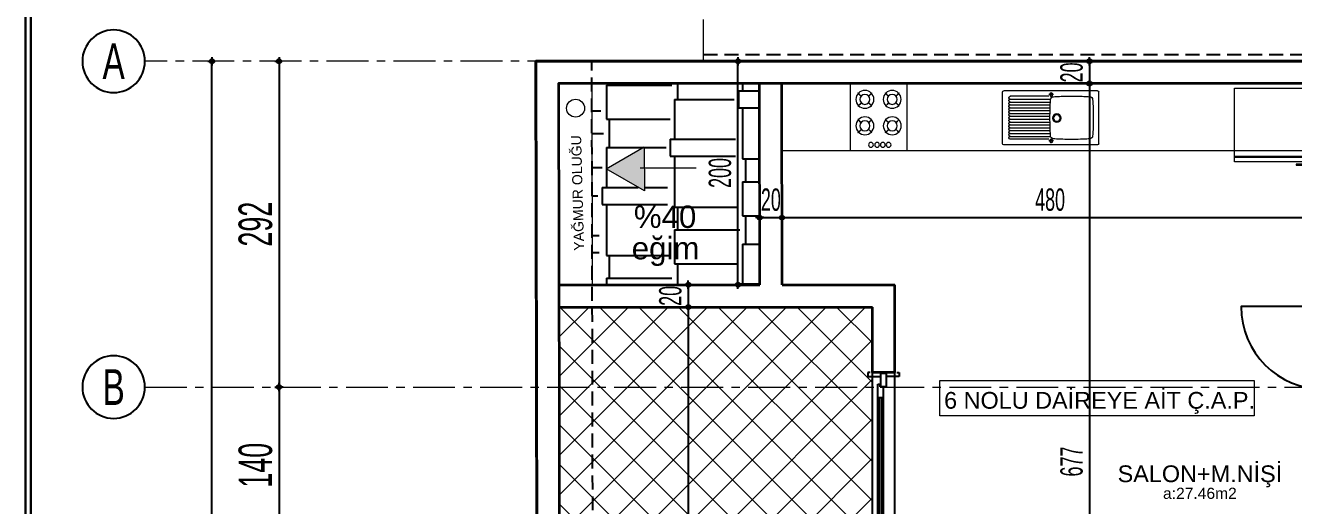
# Model space of a CAD drawing. Extents: x 386248 to 427517, y 4539405 to 4542296.
# Drawn here: x 398396 to 399531, y 4541230 to 4541660 of the extents above; entities that cross this region are included whole.
import ezdxf
from ezdxf.enums import TextEntityAlignment as Align

# ---------------------------------------------------------------- set-up
doc = ezdxf.new("R2010")
doc.units = 0
for name, pattern in [('CENTER', [2, 1.25, -0.25, 0.25, -0.25]), ('CENTERX2', [4, 2.5, -0.5, 0.5, -0.5]), ('DASHED2', [0.375, 0.25, -0.125]), ('DUZ', [0])]:
    doc.linetypes.add(name, pattern=pattern)
for name, color, linetype, lineweight in [('AKS', 251, 'CENTERX2', 20), ('AKS YAZISI', 4, 'Continuous', 25), ('ASIK', 3, 'Continuous', 20), ('DIŞ 2', 167, 'Continuous', 25), ('DUVAR', 4, 'Continuous', 35), ('KOTLAR', 63, 'Continuous', 30), ('MERDIVEN', 161, 'Continuous', 15), ('MIMARI', 2, 'Continuous', 20), ('OLCU10', 2, 'Continuous', 25), ('tarama ıslak zemin', 216, 'Continuous', 9), ('tarama2', 8, 'Continuous', 25), ('TEFRİŞ', 103, 'Continuous', 18), ('YAZILAR', 1, 'Continuous', 30)]:
    doc.layers.add(name, color=color, linetype=linetype, lineweight=lineweight)
for name, color, linetype in [('alan', 7, 'Continuous'), ('DIM', 7, 'Continuous'), ('duvar-kesim', 250, 'Continuous'), ('kapi', 16, 'Continuous'), ('mahal', 7, 'Continuous'), ('Y-IMAR', 15, 'DUZ')]:
    doc.layers.add(name, color=color, linetype=linetype)
doc.styles.get("Standard").update_dxf_attribs({"font": 'arial.ttf'})
doc.styles.add('T', font='ISOt.shx', dxfattribs={"width": 0.6})
doc.styles.add('UNIV', font='', dxfattribs={"width": 0.7})
doc.styles.get('UNIV').set_extended_font_data('Comic Sans MS')
doc.dimstyles.new('DOT2', dxfattribs={"dimtxt": 20, "dimasz": 0.7, "dimexe": 5, "dimexo": 5, "dimgap": 6, "dimtad": 1, "dimdec": 0, "dimdsep": 46, "dimtxsty": 'T', "dimblk1": 'SEL2', "dimblk2": 'SEL2', "dimsah": 1, "dimcen": 0, "dimse1": 1, "dimse2": 1, "dimclrd": 256, "dimclre": 256, "dimclrt": 256, "dimadec": 0, "dimazin": 0, "dimtfac": 1, "dimtdec": 0, "dimtix": 1, "dimtmove": 2, "dimatfit": 3, "dimldrblk": 'SEL2', "dimfxl": 1, "dimtolj": 1, "dimtzin": 0, "dimarcsym": 0})

# ---------------------------------------------------------------- blocks, each defined once
blk = doc.blocks.new('G$C086A00F8')
blk.add_line((18.9, 80.4), (18.9, 30.3))
blk.add_lwpolyline([(39.4, 34.1), (19.7, 0), (0, 34)], close=True)
for points in [[(19.7, 0), (39.4, 34.1), (0, 34)], [(39.4, 34.1), (0, 34), (19.7, 0), (39.4, 34.1)], [(0, 34), (19.7, 0), (39.4, 34.1), (0, 34)]]:
    blk.add_solid(points)
for s, p in [('%40', (72.5, 24.7)), ('eğim', (100.6, 22.8))]:
    blk.add_text(s, height=20, rotation=90).set_placement(p)
blk = doc.blocks.new('SEL2')
at = {"layer": 'OLCU10'}
for p, q in [((5.25, 0), (-5.25, 0)), ((0, 5.25), (0, -3.95))]:
    blk.add_line(p, q, dxfattribs=at)
blk.add_circle((0, 0), 2.75, dxfattribs=at)
blk = doc.blocks.new('*D2254')
at = {"layer": 'Defpoints', "color": 0}
for p in [(399336.1, 4541627.4), (399336.1, 4541607.4), (399348.3, 4541607.4)]:
    blk.add_point(p, dxfattribs=at)
at = {"layer": 'DIM', "lineweight": -2}
for p, q in [((399348.3, 4541628.1), (399348.3, 4541628.8)), ((399348.3, 4541627.4), (399348.3, 4541607.4)), ((399348.3, 4541606.7), (399348.3, 4541606))]:
    blk.add_line(p, q, dxfattribs=at)
at = {"layer": 'DIM', "linetype": 'ByBlock', "lineweight": -2, "xscale": 0.7, "yscale": 0.7, "zscale": 0.7}
for p, rotation in [((399348.3, 4541627.4), 270), ((399348.3, 4541607.4), 90)]:
    blk.add_blockref('SEL2', p, dxfattribs=dict(at, rotation=rotation))
at = {"layer": 'DIM', "insert": (399332.3, 4541617.4), "char_height": 20, "attachment_point": 5, "rotation": 90, "style": 'T'}
blk.add_mtext('\\A1;20', dxfattribs=at)
blk = doc.blocks.new('*D2255')
at = {"layer": 'Defpoints', "color": 0}
for p in [(399336.1, 4541607.4), (399337.5, 4540930.8), (399348.3, 4540930.8)]:
    blk.add_point(p, dxfattribs=at)
at = {"layer": 'DIM', "lineweight": -2}
blk.add_line((399348.3, 4541606.7), (399348.3, 4540931.5), dxfattribs=at)
at = {"layer": 'DIM', "linetype": 'ByBlock', "lineweight": -2, "xscale": 0.7, "yscale": 0.7, "zscale": 0.7}
for p, rotation in [((399348.3, 4541607.4), 90), ((399348.3, 4540930.8), 270)]:
    blk.add_blockref('SEL2', p, dxfattribs=dict(at, rotation=rotation))
at = {"layer": 'DIM', "insert": (399332.3, 4541269.1), "char_height": 20, "attachment_point": 5, "rotation": 90, "style": 'T'}
blk.add_mtext('\\A1;677', dxfattribs=at)
blk = doc.blocks.new('*D2286')
at = {"layer": 'Defpoints', "color": 0}
for p in [(399013.5, 4541427.4), (398989.2, 4541407.4), (399013.5, 4541407.4)]:
    blk.add_point(p, dxfattribs=at)
at = {"layer": 'DIM', "lineweight": -2}
for p, q in [((398989.2, 4541428.1), (398989.2, 4541428.8)), ((398989.2, 4541427.4), (398989.2, 4541407.4)), ((398989.2, 4541406.7), (398989.2, 4541406))]:
    blk.add_line(p, q, dxfattribs=at)
at = {"layer": 'DIM', "linetype": 'ByBlock', "lineweight": -2, "xscale": 0.7, "yscale": 0.7, "zscale": 0.7}
for p, rotation in [((398989.2, 4541427.4), 270), ((398989.2, 4541407.4), 90)]:
    blk.add_blockref('SEL2', p, dxfattribs=dict(at, rotation=rotation))
at = {"layer": 'DIM', "insert": (398973.2, 4541417.4), "char_height": 20, "attachment_point": 5, "rotation": 90, "style": 'T'}
blk.add_mtext('\\A1;20', dxfattribs=at)
blk = doc.blocks.new('*D2287')
at = {"layer": 'Defpoints', "color": 0}
for p in [(399013.5, 4541407.4), (398989.2, 4540947.8), (399014.1, 4540947.8)]:
    blk.add_point(p, dxfattribs=at)
at = {"layer": 'DIM', "lineweight": -2}
blk.add_line((398989.2, 4541406.7), (398989.2, 4540948.5), dxfattribs=at)
at = {"layer": 'DIM', "linetype": 'ByBlock', "lineweight": -2, "xscale": 0.7, "yscale": 0.7, "zscale": 0.7}
for p, rotation in [((398989.2, 4541407.4), 90), ((398989.2, 4540947.8), 270)]:
    blk.add_blockref('SEL2', p, dxfattribs=dict(at, rotation=rotation))
at = {"layer": 'DIM', "insert": (398973.2, 4541177.6), "char_height": 20, "attachment_point": 5, "rotation": 90, "style": 'T'}
blk.add_mtext('\\A1;460', dxfattribs=at)
blk = doc.blocks.new('*D2289')
at = {"layer": 'Defpoints', "color": 0}
for p in [(399033.6, 4541627.4), (399035.3, 4541627.4), (399035.3, 4541427.4)]:
    blk.add_point(p, dxfattribs=at)
at = {"layer": 'DIM', "lineweight": -2}
blk.add_line((399033.6, 4541428.1), (399033.6, 4541626.7), dxfattribs=at)
at = {"layer": 'DIM', "linetype": 'ByBlock', "lineweight": -2, "xscale": 0.7, "yscale": 0.7, "zscale": 0.7}
for p, rotation in [((399033.6, 4541627.4), 90), ((399033.6, 4541427.4), 270)]:
    blk.add_blockref('SEL2', p, dxfattribs=dict(at, rotation=rotation))
at = {"layer": 'DIM', "insert": (399017.6, 4541527.4), "char_height": 20, "attachment_point": 5, "rotation": 90, "style": 'T'}
blk.add_mtext('\\A1;200', dxfattribs=at)
blk = doc.blocks.new('*D2290')
at = {"layer": 'Defpoints', "color": 0}
for p in [(399053.1, 4541529.2), (399073.1, 4541529.2), (399073.1, 4541487.4)]:
    blk.add_point(p, dxfattribs=at)
at = {"layer": 'DIM', "lineweight": -2}
for p, q in [((399052.4, 4541487.4), (399051.7, 4541487.4)), ((399053.1, 4541487.4), (399073.1, 4541487.4)), ((399073.8, 4541487.4), (399074.5, 4541487.4))]:
    blk.add_line(p, q, dxfattribs=at)
at = {"layer": 'DIM', "linetype": 'ByBlock', "lineweight": -2, "xscale": 0.7, "yscale": 0.7, "zscale": 0.7}
blk.add_blockref('SEL2', (399053.1, 4541487.4), dxfattribs=at)
at = {"layer": 'DIM', "linetype": 'ByBlock', "lineweight": -2, "xscale": 0.7, "yscale": 0.7, "zscale": 0.7, "rotation": 180}
blk.add_blockref('SEL2', (399073.1, 4541487.4), dxfattribs=at)
at = {"layer": 'DIM', "insert": (399063.1, 4541503.4), "char_height": 20, "attachment_point": 5, "style": 'T'}
blk.add_mtext('\\A1;20', dxfattribs=at)
blk = doc.blocks.new('*D2291')
at = {"layer": 'Defpoints', "color": 0}
for p in [(399073.1, 4541529.2), (399552.9, 4541487.4), (399552.9, 4541472.3)]:
    blk.add_point(p, dxfattribs=at)
at = {"layer": 'DIM', "lineweight": -2}
blk.add_line((399073.8, 4541487.4), (399552.2, 4541487.4), dxfattribs=at)
at = {"layer": 'DIM', "linetype": 'ByBlock', "lineweight": -2, "xscale": 0.7, "yscale": 0.7, "zscale": 0.7, "rotation": 180}
blk.add_blockref('SEL2', (399073.1, 4541487.4), dxfattribs=at)
at = {"layer": 'DIM', "linetype": 'ByBlock', "lineweight": -2, "xscale": 0.7, "yscale": 0.7, "zscale": 0.7}
blk.add_blockref('SEL2', (399552.9, 4541487.4), dxfattribs=at)
at = {"layer": 'DIM', "insert": (399313, 4541503.4), "char_height": 20, "attachment_point": 5, "style": 'T'}
blk.add_mtext('\\A1;480', dxfattribs=at)
blk = doc.blocks.new('fm-door5')
at = {"linetype": 'Continuous'}
for p, q in [((0, 2.5), (0, -2.5)), ((10, 2.5), (0, 2.5)), ((8, 5), (8, 3)), ((8, 5), (242, 5)), ((10, 3), (8, 3)), ((8, 3), (10, 3)), ((10, 3), (10, 0)), ((10, 2.5), (10, -2.5)), ((10, 0), (240, 0)), ((18, 5), (18, 0)), ((232, 5), (232, 0)), ((240, 3), (242, 3)), ((240, 3), (240, 0)), ((240, 3), (242, 3)), ((240, 2.5), (250, 2.5)), ((240, -2.5), (240, 2.5)), ((242, 5), (242, 3)), ((250, -2.5), (250, 2.5)), ((10, -2.5), (0, -2.5)), ((240, -2.5), (250, -2.5))]:
    blk.add_line(p, q, dxfattribs=at)
at = {"color": 8, "linetype": 'Continuous'}
for p, q in [((18, 3.5), (120, 3.5)), ((18, 1.5), (120, 1.5)), ((130, 3.5), (232, 3.5)), ((130, 1.5), (232, 1.5))]:
    blk.add_line(p, q, dxfattribs=at)
at = {"linetype": 'Continuous'}
blk.add_lwpolyline([(130, 5), (120, 5), (120, 0), (130, 0)], close=True, dxfattribs=at)
blk = doc.blocks.new('Firin-3')
blk.add_lwpolyline([(-25.5, 0), (25.5, 0), (25.5, -60), (-25.5, -60)], close=True)
at = {"color": 8}
for points in [[(-18.3, -8.3), (-15.5, -11.1), (-15.7, -11.3), (-18.5, -8.5)], [(-6.1, -8.3), (-5.9, -8.5), (-8.7, -11.3), (-8.9, -11.1)], [(6.1, -8.3), (8.9, -11.1), (8.7, -11.3), (5.9, -8.5)], [(18.3, -8.3), (18.5, -8.5), (15.7, -11.3), (15.5, -11.1)], [(-18.2, -20), (-18.4, -19.8), (-15.5, -17), (-15.4, -17.1)], [(-9.1, -17.4), (-6.2, -20.3), (-6.1, -20.1), (-8.9, -17.2)], [(6.2, -20), (6, -19.8), (8.9, -17), (9.1, -17.1)], [(15.3, -17.4), (18.2, -20.3), (18.4, -20.1), (15.5, -17.2)], [(-18.4, -32.1), (-15.6, -34.9), (-15.8, -35.1), (-18.6, -32.2)], [(-6.2, -32.1), (-6, -32.2), (-8.9, -35.1), (-9, -34.9)], [(6.1, -32.1), (8.9, -34.9), (8.7, -35.1), (5.9, -32.2)], [(18.3, -32.1), (18.5, -32.2), (15.7, -35.1), (15.5, -34.9)], [(-18.3, -43.8), (-18.5, -43.6), (-15.6, -40.7), (-15.5, -40.9)], [(-9.2, -41.2), (-6.3, -44), (-6.2, -43.9), (-9, -41)], [(6.2, -43.8), (6, -43.6), (8.9, -40.7), (9.1, -40.9)], [(15.3, -41.2), (18.2, -44), (18.4, -43.9), (15.5, -41)]]:
    blk.add_lwpolyline(points, close=True, dxfattribs=at)
for centre, radius in [((-12.2, -14.1), 8.01), ((-12.2, -14.1), 4.49), ((12.2, -14.1), 8.01), ((12.2, -14.1), 4.49), ((-12.3, -37.8), 8.01), ((-12.3, -37.8), 4.49), ((12.2, -37.8), 8.01), ((12.2, -37.8), 4.49), ((-9, -54.8), 2.16), ((-3.8, -54.8), 2.16), ((1.3, -54.8), 2.16), ((6.8, -54.8), 2.16)]:
    blk.add_circle(centre, radius, dxfattribs=at)
blk = doc.blocks.new('Evye-2')
for p, q in [((-37.5, -23), (-37.5, 23.5)), ((-36.5, 24.5), (47.5, 24.5)), ((5, 19), (5, 23)), ((48.5, -23), (48.5, 23.5)), ((3, 21), (7, 21)), ((3, -20.5), (7, -20.5)), ((5, -22.5), (5, -18.5)), ((-36.5, -24), (47.5, -24))]:
    blk.add_line(p, q)
at = {"color": 8}
for p, q in [((41.7, 16.9366), (5.5459, 16.9366)), ((41.7, 14.3766), (6, 14.3766)), ((41.7, 11.8166), (6, 11.8166)), ((7, 19.5), (41.7, 19.5)), ((42.9, 18.3), (42.9, 18.1366)), ((42.9, 15.7366), (42.9, 15.5766)), ((42.9, 13.1766), (42.9, 13.0166)), ((41.7, 9.2566), (6, 9.2566)), ((41.7, 6.6966), (6.0519, 6.6966)), ((41.7, 4.1366), (6.0917, 4.1366)), ((41.7, 1.5766), (6.1117, 1.5766)), ((42.9, 10.6166), (42.9, 10.4566)), ((42.9, 8.0566), (42.9, 7.8966)), ((42.9, 5.4966), (42.9, 5.3366)), ((42.9, 2.9366), (42.9, 2.7766)), ((42.9, 0.3766), (42.9, 0.2166)), ((41.7, -8.6634), (6, -8.6634)), ((41.7, -11.2234), (6, -11.2234)), ((41.7, -6.1034), (6.0537, -6.1034)), ((41.7, -3.5434), (6.0928, -3.5434)), ((41.7, -0.9834), (6.1121, -0.9834)), ((42.9, -2.1834), (42.9, -2.3434)), ((42.9, -4.7434), (42.9, -4.9034)), ((42.9, -7.3034), (42.9, -7.4634)), ((42.9, -9.8634), (42.9, -10.0234)), ((41.7, -16.3434), (5.5602, -16.3434)), ((41.7, -13.7834), (6, -13.7834)), ((7, -19), (41.7, -19)), ((42.9, -12.4234), (42.9, -12.5834)), ((42.9, -14.9834), (42.9, -15.1434)), ((42.9, -17.5434), (42.9, -17.8))]:
    blk.add_line(p, q, dxfattribs=at)
for centre, radius in [((5, 21), 1.5), ((0, 0), 3.75), ((0, 0), 2.9), ((5, -20.5), 1.5)]:
    blk.add_circle(centre, radius)
for centre, radius, start, end in [((-36.5, 23.5), 1, 90, 180), ((47.5, 23.5), 1, 0, 90), ((134.2205, 4.2225), 166.7873, 176.686806, 178.626337), ((34.8012, 9.9778), 67.2016, 174.430498, 176.686733), ((-29.5, 16.5), 2.5831, 90, 180), ((-22.9779, -47.8015), 67.2017, 93.313256, 95.56949), ((-17.2225, -147.2206), 166.7873, 91.373663, 93.313194), ((-13.2502, -312.8726), 332.4869, 89.999972, 91.373679), ((-13.2498, -312.8726), 332.4869, 88.626321, 90.000028), ((-9.2775, -147.2206), 166.7873, 86.686806, 88.626337), ((-3.5221, -47.8011), 67.2014, 84.430506, 86.686741), ((3, 16.5), 2.5831, 0, 90), ((-61.3012, 9.9779), 67.2016, 3.313246, 5.569481), ((-160.7205, 4.2225), 166.7873, 1.373663, 3.313194), ((299.8725, 0.2501), 332.4869, 178.626321, 180.000028), ((299.8725, 0.2498), 332.4869, 179.999972, 181.373679), ((-326.3726, 0.2498), 332.4869, 358.626321, 0.000028), ((-326.3725, 0.2501), 332.4869, 359.999972, 1.373679), ((134.2205, -3.7226), 166.7873, 181.373663, 183.313194), ((-160.7205, -3.7226), 166.7873, 356.686806, 358.626337), ((34.8012, -9.4779), 67.2015, 183.313269, 185.569504), ((-29.5, -16), 2.5831, 180, 270), ((-22.9779, 48.3014), 67.2017, 264.43051, 266.686744), ((-17.2225, 147.7205), 166.7873, 266.686806, 268.626337), ((-13.2502, 313.3725), 332.4869, 268.626321, 270.000028), ((-13.2498, 313.3725), 332.4869, 269.999972, 271.373679), ((-9.2775, 147.7205), 166.7873, 271.373663, 273.313194), ((-3.5221, 48.301), 67.2014, 273.313238, 275.569472), ((3, -16), 2.5831, 270, 0), ((-61.3012, -9.478), 67.2015, 354.430518, 356.686753), ((-36.5, -23), 1, 180, 270), ((47.5, -23), 1, 270, 0)]:
    blk.add_arc(centre, radius, start, end)
for centre, start, end in [((41.7, 18.3), 0, 90), ((41.7, 18.1366), 270, 0), ((41.7, 15.7366), 0, 90), ((41.7, 15.5766), 270, 0), ((41.7, 13.1766), 0, 90), ((41.7, 13.0166), 270, 0), ((41.7, 10.6166), 0, 90), ((41.7, 10.4566), 270, 0), ((41.7, 8.0566), 0, 90), ((41.7, 7.8966), 270, 0), ((41.7, 5.4966), 0, 90), ((41.7, 5.3366), 270, 0), ((41.7, 2.9366), 0, 90), ((41.7, 2.7766), 270, 0), ((41.7, 0.3766), 0, 90), ((41.7, 0.2166), 270, 0), ((41.7, -2.1834), 0, 90), ((41.7, -2.3434), 270, 0), ((41.7, -4.7434), 0, 90), ((41.7, -4.9034), 270, 0), ((41.7, -7.3034), 0, 90), ((41.7, -7.4634), 270, 0), ((41.7, -9.8634), 0, 90), ((41.7, -10.0234), 270, 0), ((41.7, -12.4234), 0, 90), ((41.7, -12.5834), 270, 0), ((41.7, -14.9834), 0, 90), ((41.7, -15.1434), 270, 0), ((41.7, -17.5434), 0, 90), ((41.7, -17.8), 270, 0)]:
    blk.add_arc(centre, 1.2, start, end, dxfattribs=at)
blk = doc.blocks.new('Buzdlb2')
for p, q in [((-32, 0), (32, 0)), ((35, -4), (-35, -4)), ((-35, -4), (-35, -70)), ((35, -70), (35, -4)), ((35, -65), (-35, -65)), ((-35, -66), (35, -66)), ((-35, -70), (35, -70))]:
    blk.add_line(p, q)
at = {"color": 8}
for p, q in [((-30, -72), (-20, -72)), ((-30, -73), (-30, -72)), ((-20, -73), (-30, -73)), ((-29, -70), (-29, -72)), ((-26, -70), (-26, -72)), ((-20, -72), (-20, -73))]:
    blk.add_line(p, q, dxfattribs=at)
blk = doc.blocks.new('AKS-NO')
blk.add_circle((0, 0), 35)
at = {"color": 7, "style": 'UNIV', "width": 0.7}
blk.add_attdef('AKS-NO', text='', height=40, dxfattribs=at).set_placement((0, 0), align=Align.MIDDLE)
blk = doc.blocks.new('*D2706')
at = {"layer": 'Defpoints', "color": 0}
for p in [(398562.9, 4541627.4), (398588.1, 4541627.4), (398588.1, 4540199.2)]:
    blk.add_point(p, dxfattribs=at)
at = {"layer": 'DIŞ 2', "lineweight": -2}
blk.add_line((398562.9, 4540199.9), (398562.9, 4541626.7), dxfattribs=at)
at = {"layer": 'DIŞ 2', "linetype": 'ByBlock', "lineweight": -2, "xscale": 0.7, "yscale": 0.7, "zscale": 0.7}
for p, rotation in [((398562.9, 4541627.4), 90), ((398562.9, 4540199.2), 270)]:
    blk.add_blockref('SEL2', p, dxfattribs=dict(at, rotation=rotation))
at = {"layer": 'DIŞ 2', "insert": (398541.9, 4540913.3), "char_height": 30, "attachment_point": 5, "rotation": 90, "style": 'T'}
blk.add_mtext('\\A1;1428', dxfattribs=at)
blk = doc.blocks.new('*D2707')
at = {"layer": 'ASIK', "lineweight": -2}
blk.add_line((398622.9, 4541626.7), (398622.9, 4541336.5), dxfattribs=at)
at = {"layer": 'Defpoints', "color": 0}
for p in [(398641.6, 4541627.4), (398622.9, 4541335.8), (398641.6, 4541335.8)]:
    blk.add_point(p, dxfattribs=at)
at = {"layer": 'ASIK', "linetype": 'ByBlock', "lineweight": -2, "xscale": 0.7, "yscale": 0.7, "zscale": 0.7}
for p, rotation in [((398622.9, 4541627.4), 90), ((398622.9, 4541335.8), 270)]:
    blk.add_blockref('SEL2', p, dxfattribs=dict(at, rotation=rotation))
at = {"layer": 'ASIK', "insert": (398601.9, 4541481.6), "char_height": 30, "attachment_point": 5, "rotation": 90, "style": 'T'}
blk.add_mtext('\\A1;292', dxfattribs=at)
blk = doc.blocks.new('*D2708')
at = {"layer": 'ASIK', "lineweight": -2}
blk.add_line((398622.9, 4541335.1), (398622.9, 4541196.5), dxfattribs=at)
at = {"layer": 'Defpoints', "color": 0}
for p in [(398641.6, 4541335.8), (398622.9, 4541195.8), (398654.2, 4541195.8)]:
    blk.add_point(p, dxfattribs=at)
at = {"layer": 'ASIK', "linetype": 'ByBlock', "lineweight": -2, "xscale": 0.7, "yscale": 0.7, "zscale": 0.7}
for p, rotation in [((398622.9, 4541335.8), 90), ((398622.9, 4541195.8), 270)]:
    blk.add_blockref('SEL2', p, dxfattribs=dict(at, rotation=rotation))
at = {"layer": 'ASIK', "insert": (398601.9, 4541265.8), "char_height": 30, "attachment_point": 5, "rotation": 90, "style": 'T'}
blk.add_mtext('\\A1;140', dxfattribs=at)

msp = doc.modelspace()

# ---------------------------------------------------------------- hatches: boundary and pattern name
at = {"layer": 'tarama ıslak zemin'}
h = msp.add_hatch(dxfattribs=at)
h.set_pattern_fill('ANSI37', color=251, scale=200, angle=180, style=0)
h.set_pattern_definition([(45, (170792.406, 4604203.09), (-17.6776695, 17.6776695), []), (135, (170792.406, 4604203.09), (-17.6776695, -17.6776695), [])])
h.paths.add_polyline_path([(398904.2, 4540947.762), (398903.292, 4541407.375), (398873.292, 4541407.375), (398874.2, 4540947.762)])
h.paths.add_polyline_path([(398903.292, 4541407.375), (398904.2, 4540947.762), (399153.948, 4540947.762), (399153.948, 4541048.801), (399153.948, 4541348.801), (399153.948, 4541407.375)])
h.paths.add_polyline_path([(399002.545, 4541190.276), (399078.322, 4541190.276), (399078.322, 4541167.265), (399002.545, 4541167.265)], flags=24)
h.paths.add_polyline_path([(399005.732, 4541168.812), (399075.507, 4541168.812), (399075.507, 4541153.6), (399005.732, 4541153.6)], flags=24)
h.paths.add_polyline_path([(398983.492, 4541116.338), (399024.349, 4541116.338), (399024.349, 4541076.338), (398983.492, 4541076.338)], flags=24)
h.paths.add_polyline_path([(398953.224, 4541157.14), (398953.224, 4541197.998), (398993.224, 4541197.998), (398993.224, 4541157.14)], flags=24)
h.paths.add_polyline_path([(399137.045, 4541174.354), (399137.045, 4541223.173), (399150.858, 4541223.173), (399150.858, 4541174.354)], flags=24)
at = {"layer": 'tarama2'}
h = msp.add_hatch(dxfattribs=at)
h.set_pattern_fill('AR-RSHKE', color=16, scale=0.2, angle=270)
h.set_pattern_definition([(270, (-4140470.55, 4939164.14), (60.96, -129.54), [30.48, -25.4, 35.56, -15.24, 45.72, -20.32]), (270, (-4140468.01, 4939133.66), (60.96, -129.54), [25.4, -96.52, 20.32, -30.48]), (270, (-4140474.36, 4939072.7), (60.96, -129.54), [15.24, -157.48]), (360, (-4140470.55, 4939164.14), (60.96, 43.18), [58.42, -185.42]), (360, (-4140470.55, 4939133.66), (60.96, 43.18), [57.15, -186.69]), (360, (-4140470.55, 4939108.26), (60.96, 43.18), [53.34, -190.5]), (360, (-4140474.36, 4939072.7), (60.96, 43.18), [58.42, -185.42]), (360, (-4140474.36, 4939057.46), (60.96, 43.18), [58.42, -185.42]), (360, (-4140470.55, 4939011.74), (60.96, 43.18), [55.88, -187.96])])
h.paths.add_polyline_path([(398905.05, 4540517.591), (399055.068, 4540517.591), (399054.274, 4540927.762), (398904.24, 4540927.762)])
h.paths.add_polyline_path([(398902.897, 4541607.375), (398903.253, 4541427.375), (399053.253, 4541427.375), (399052.897, 4541607.375)])
h.paths.add_polyline_path([(398934.564, 4540686.463), (399002.3, 4540686.463), (399002.3, 4540650.583), (398934.564, 4540650.583)], flags=24)
h.paths.add_polyline_path([(398937.069, 4540714.973), (399000.248, 4540714.973), (399000.248, 4540683.895), (398937.069, 4540683.895)], flags=24)
h.paths.add_polyline_path([(398949.886, 4540722.752), (398915.772, 4540742.369), (398949.818, 4540762.104), (398949.851, 4540743.171)], flags=16)
h.paths.add_polyline_path([(398934.564, 4541475.05), (399002.3, 4541475.05), (399002.3, 4541439.17), (398934.564, 4541439.17)], flags=24)
h.paths.add_polyline_path([(398937.069, 4541503.56), (399000.248, 4541503.56), (399000.248, 4541472.482), (398937.069, 4541472.482)], flags=24)
h.paths.add_polyline_path([(398949.851, 4541531.758), (398949.886, 4541511.338), (398915.772, 4541530.956), (398949.818, 4541550.691)], flags=16)

# ---------------------------------------------------------------- linework, layer by layer
at = {"layer": 'AKS', "linetype": 'CENTER', "ltscale": 30}
for p, q in [((399002.858, 4541627.375), (399002.858, 4541877.375)), ((399002.858, 4541627.375), (398502.858, 4541627.375)), ((398502.858, 4541335.762), (400813.987, 4541335.762))]:
    msp.add_line(p, q, dxfattribs=at)
at = {"layer": 'DUVAR'}
for p, q in [((398852.857, 4541627.375), (400421.445, 4541627.375)), ((398855.676, 4540201.066), (398852.857, 4541627.375)), ((399053.253, 4541427.375), (399052.897, 4541607.375)), ((399073.253, 4541427.375), (399072.897, 4541607.375)), ((398873.252, 4541427.375), (399053.253, 4541427.375)), ((399073.253, 4541427.375), (399173.948, 4541427.375)), ((399173.948, 4541348.801), (399173.948, 4541427.375)), ((398873.292, 4541407.375), (399153.948, 4541407.375)), ((399153.948, 4541348.801), (399153.948, 4541407.375)), ((399173.948, 4541348.801), (399153.948, 4541348.801))]:
    msp.add_line(p, q, dxfattribs=at)
for points in [[(398855.676, 4540201.066), (400469.071, 4540180.934), (400421.445, 4541627.375), (398852.857, 4541627.375)], [(398875.637, 4540220.819), (400448.393, 4540201.194), (400402.092, 4541607.375), (398872.897, 4541607.375)]]:
    msp.add_lwpolyline(points, close=True, dxfattribs=at)
at = {"layer": 'duvar-kesim'}
for p, q in [((399153.948, 4541048.801), (399153.948, 4541348.801)), ((399173.948, 4541048.801), (399173.948, 4541348.801))]:
    msp.add_line(p, q, dxfattribs=at)
at = {"layer": 'kapi'}
for p, q in [((399151.948, 4541348.801), (399149.948, 4541348.801)), ((399149.948, 4541348.801), (399149.948, 4541345.301)), ((399149.948, 4541345.301), (399161.448, 4541345.301)), ((399177.948, 4541345.301), (399166.448, 4541345.301)), ((399175.948, 4541348.801), (399177.948, 4541348.801)), ((399177.948, 4541348.801), (399177.948, 4541345.301))]:
    msp.add_line(p, q, dxfattribs=at)
msp.add_lwpolyline([(399557.942, 4541407.762), (399483.942, 4541407.762, 0.41421356), (399557.942, 4541333.762, 0.41421356)], format="xyb", dxfattribs=at)
at = {"layer": 'MERDIVEN'}
msp.add_lwpolyline([(398902.903, 4541604.472), (398903.253, 4541427.375)], dxfattribs=at)
msp.add_circle((398888.3, 4541585.351), 8.016, dxfattribs=at)
at = {"layer": 'MIMARI'}
msp.add_lwpolyline([(399214.247, 4541341.615), (399495.751, 4541341.615), (399495.751, 4541310.116), (399214.247, 4541310.116)], close=True, dxfattribs=at)
at = {"layer": 'TEFRİŞ'}
msp.add_lwpolyline([(399072.956, 4541607.395), (399072.956, 4541547.395), (399552.942, 4541547.375), (399552.942, 4541607.375)], close=True, dxfattribs=at)
at = {"layer": 'Y-IMAR', "linetype": 'DASHED2', "ltscale": 50}
for p, q in [((398905.578, 4540250.447), (398902.857, 4541627.375)), ((399002.858, 4541633.375), (400271.363, 4541633.375))]:
    msp.add_line(p, q, dxfattribs=at)
at = {"layer": 'YAZILAR', "color": 133, "ltscale": 5}
for points in [[(398395.858, 4542285.7), (400915.067, 4542285.7), (400915.067, 4539415.231), (398395.858, 4539415.231)], [(398400.858, 4542280.7), (400910.067, 4542280.7), (400910.067, 4539420.231), (398400.858, 4539420.231)]]:
    msp.add_lwpolyline(points, close=True, dxfattribs=at)

# ---------------------------------------------------------------- block references
at = {"layer": 'AKS YAZISI'}
ref = msp.add_blockref('AKS-NO', (398474.858, 4541627.375), dxfattribs=dict(at, xscale=-0.8000000000029103, yscale=0.8000000000029103, zscale=0.8, rotation=180.0000000005319))
ref.add_attrib('AKS-NO', 'A', dxfattribs={"layer": '0', "color": 7, "height": 32, "style": 'UNIV', "width": 0.7}).set_placement((398474.858, 4541627.375), align=Align.MIDDLE)
ref = msp.add_blockref('AKS-NO', (398474.858, 4541335.762), dxfattribs=dict(at, xscale=-0.8000000000029103, yscale=0.8000000000029103, zscale=0.8, rotation=180.0000000005319))
ref.add_attrib('AKS-NO', 'B', dxfattribs={"layer": '0', "color": 7, "height": 32, "style": 'UNIV', "width": 0.7}).set_placement((398474.858, 4541335.762), align=Align.MIDDLE)
at = {"layer": 'kapi', "xscale": 1.192, "zscale": 1.192, "rotation": 90}
msp.add_blockref('fm-door5', (399163.948, 4541049.801), dxfattribs=at)
at = {"layer": 'MERDIVEN', "rotation": 270}
msp.add_blockref('G$C086A00F8', (398915.772, 4541550.691), dxfattribs=at)
at = {"layer": 'TEFRİŞ', "xscale": -1}
for name, p in [('Firin-3', (399159.462, 4541607.375)), ('Buzdlb2', (399513.202, 4541607.375)), ('Evye-2', (399319.027, 4541576.529))]:
    msp.add_blockref(name, p, dxfattribs=at)

# ---------------------------------------------------------------- texts
at = {"layer": 'alan'}
msp.add_text('a:27.46m2', height=10, dxfattribs=at).set_placement((399447.095, 4541235.68), align=Align.CENTER)
at = {"layer": 'KOTLAR', "color": 251, "linetype": 'Continuous'}
msp.add_text('YAĞMUR OLUĞU', height=9, rotation=91.517933, dxfattribs=at).set_placement((398890.127, 4541509.498), align=Align.MIDDLE_CENTER)
at = {"layer": 'mahal'}
msp.add_text('SALON+M.NİŞİ', height=15, dxfattribs=at).set_placement((399447.095, 4541250.68), align=Align.CENTER)
at = {"layer": 'MIMARI'}
msp.add_text('6 NOLU DAİREYE AİT Ç.A.P.', height=15, dxfattribs=at).set_placement((399357.268, 4541316.402), align=Align.CENTER)

# ---------------------------------------------------------------- dimensions: what is measured, and where the dimension line sits
at = {"layer": 'ASIK'}
for base, p1, p2, picture, middle in [((398622.858, 4541335.762), (398641.602, 4541627.375), (398641.602, 4541335.762), '*D2707', (398601.858, 4541481.569)), ((398622.858, 4541195.762), (398641.602, 4541335.762), (398654.249, 4541195.762), '*D2708', (398601.858, 4541265.762))]:
    dim = msp.add_linear_dim(base=base, p1=p1, p2=p2, angle=90, dimstyle='DOT2', override={"dimtxt": 30, "dimtxsty": 'T', "dimldrblk": 'SEL2'}, dxfattribs=at)
    dim.commit()
    dim.dimension.update_dxf_attribs({"geometry": picture, "text_midpoint": middle})
at = {"layer": 'DIM'}
for base, p1, p2, picture, middle in [((399033.64, 4541627.375), (399035.337, 4541427.375), (399035.337, 4541627.375), '*D2289', (399017.64, 4541527.375)), ((399348.288, 4541607.375), (399336.094, 4541627.375), (399336.094, 4541607.375), '*D2254', (399332.288, 4541617.375)), ((399348.288, 4540930.762), (399336.094, 4541607.375), (399337.527, 4540930.762), '*D2255', (399332.288, 4541269.069)), ((398989.224, 4541407.375), (399013.485, 4541427.375), (399013.485, 4541407.375), '*D2286', (398973.224, 4541417.375)), ((398989.224, 4540947.762), (399013.485, 4541407.375), (399014.091, 4540947.762), '*D2287', (398973.224, 4541177.569))]:
    dim = msp.add_linear_dim(base=base, p1=p1, p2=p2, angle=90, dimstyle='DOT2', dxfattribs=at)
    dim.commit()
    dim.dimension.update_dxf_attribs({"geometry": picture, "text_midpoint": middle})
for base, p1, p2, picture, middle in [((399073.052, 4541487.375), (399053.052, 4541529.15), (399073.052, 4541529.19), '*D2290', (399063.052, 4541503.375)), ((399552.942, 4541487.375), (399073.052, 4541529.19), (399552.942, 4541472.277), '*D2291', (399312.997, 4541503.375))]:
    dim = msp.add_linear_dim(base=base, p1=p1, p2=p2, dimstyle='DOT2', dxfattribs=at)
    dim.commit()
    dim.dimension.update_dxf_attribs({"geometry": picture, "text_midpoint": middle})
at = {"layer": 'DIŞ 2'}
dim = msp.add_linear_dim(base=(398562.858, 4541627.375), p1=(398588.113, 4540199.21), p2=(398588.113, 4541627.375), angle=90, dimstyle='DOT2', override={"dimtxt": 30, "dimtxsty": 'T', "dimldrblk": 'SEL2'}, dxfattribs=at)
dim.commit()
dim.dimension.update_dxf_attribs({"geometry": '*D2706', "text_midpoint": (398541.858, 4540913.293)})

doc.saveas('drawing.dxf')
